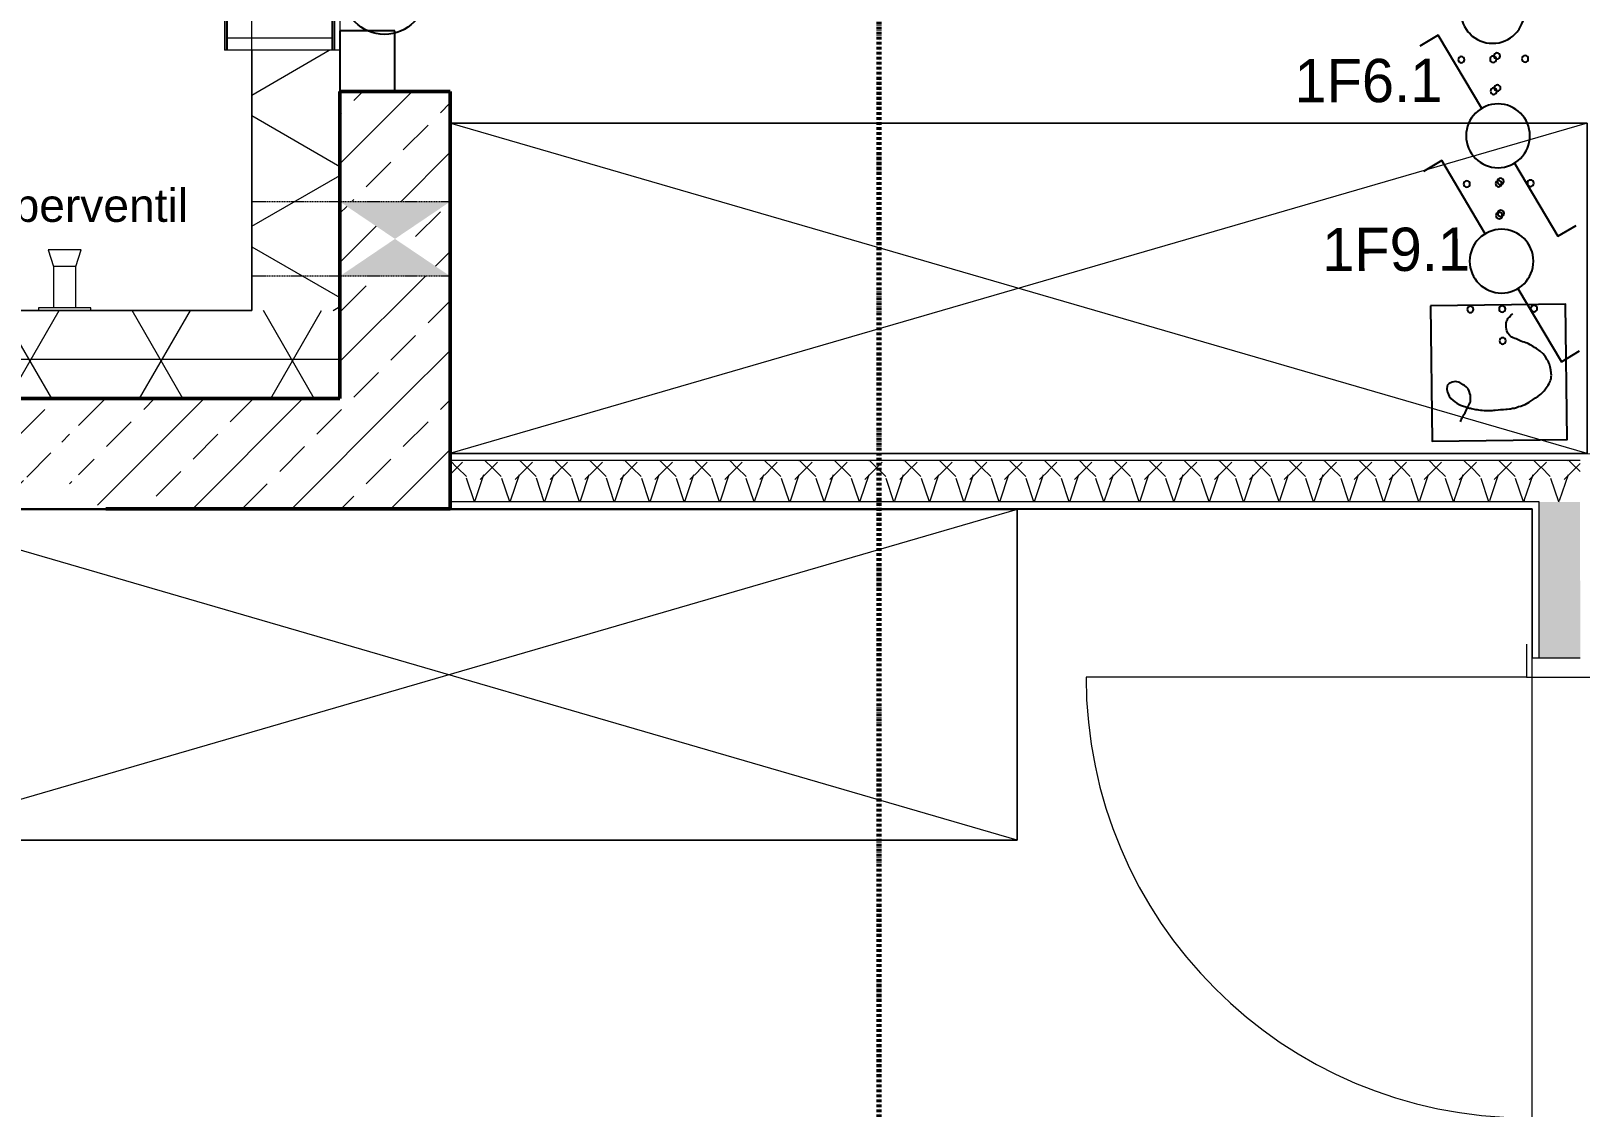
# Model space of a CAD drawing. Header units: metres. Extents: x -17679 to 22565, y -12299 to 33430.
# Drawn here: x -2786 to 27, y 6659 to 8612 of the extents above; entities that cross this region are included whole.
import ezdxf
from ezdxf.enums import TextEntityAlignment as Align

# ---------------------------------------------------------------- set-up
doc = ezdxf.new("R2010")
doc.units = ezdxf.units.M
doc.linetypes.add('Achse', pattern=[0.009, 0.005, -0.002, 0, -0.002])
doc.linetypes.add('Verdeckt', pattern=[0.003, 0.002, -0.001])
doc.layers.get('0').update_dxf_attribs({"color": 252})
for name, color, linetype, lineweight in [('A-DETL-GENF_', 92, 'Continuous', 13), ('A_Decken', 8, 'Continuous', 13), ('A_Durchbruch', 7, 'Verdeckt', 5), ('A_Fenster', 7, 'Continuous', 13), ('A_Moebel', 6, 'Continuous', 13), ('A_Raeume', 7, 'Continuous', 13), ('A_Raeume_', 7, 'Continuous', 5), ('A_Tueren', 31, 'Continuous', 13), ('A_Waende', 7, 'Continuous', 13), ('G-ANNO-SYMB_', 111, 'Continuous', 9), ('HT_E-Gesamt', 2, 'Continuous', 13), ('M-EQPM', 50, 'Continuous', 5), ('Text', 130, 'Continuous', 9)]:
    doc.layers.add(name, color=color, linetype=linetype, lineweight=lineweight)
doc.layers.add('E_Steckdose+Schalter', color=150, linetype='Continuous', true_color=0x0b6cf4)
doc.layers.add('ET_LEGENDE - Wohnung$0$800_KO_HI____L', color=130, linetype='Continuous')
doc.styles.add('Arial_7', font='arial.ttf', dxfattribs={"height": 0.06})
doc.styles.add('ET_LEGENDE - Wohnung$0$ROMANS', font='romans.shx', dxfattribs={"width": 0.6})
pattern_1 = [(45, (0, 0), (-0.08980256, 0.08980256), []), (45, (0.0898, 0), (-0.08980256, 0.08980256), [0.0635, -0.03175])]

# ---------------------------------------------------------------- blocks, each defined once
blk = doc.blocks.new('*U551')
for p, q in [((12.4, 64), (13, 69.3)), ((13, 69.3), (15, 73.7)), ((15, 73.7), (17.9, 76.4)), ((17.9, 76.4), (23.9, 77)), ((23.9, 77), (28, 76.4)), ((28, 76.4), (33.7, 73.7)), ((33.7, 73.7), (37.1, 71.5)), ((37.1, 71.5), (39.9, 68.3)), ((14, 57.9), (12.4, 64)), ((17.3, 52.9), (14, 57.9)), ((18.3, 51.1), (17.3, 52.9)), ((20.1, 48.6), (18.3, 51.1)), ((23.3, 45.8), (20.1, 48.6)), ((39.9, 68.3), (42.2, 65.4)), ((42.2, 65.4), (44.4, 62.6)), ((44.4, 62.6), (46.2, 59.1)), ((49.3, 46), (45.6, 44)), ((46.2, 59.1), (47.1, 57)), ((47.1, 57), (48.7, 52.9)), ((48.7, 52.9), (49.5, 50.8)), ((51.8, 47.2), (49.3, 46)), ((49.5, 50.8), (50.8, 46.7)), ((50.8, 46.7), (51.7, 43.9)), ((54.3, 48.4), (51.8, 47.2)), ((56.5, 49.5), (54.3, 48.4)), ((58.8, 50.6), (56.5, 49.5)), ((60.7, 51.9), (58.8, 50.6)), ((58.8, 50.6), (58.8, 50.6)), ((62.6, 53.1), (60.7, 51.9)), ((60.7, 51.9), (60.7, 51.9)), ((64.6, 54.2), (62.6, 53.1)), ((66.7, 55.3), (64.6, 54.2)), ((68.2, 56.1), (66.7, 55.3)), ((69.7, 56.9), (68.2, 56.1)), ((70.9, 57.1), (69.7, 56.9)), ((72.1, 57.3), (70.9, 57.1)), ((26.6, 44), (23.3, 45.8)), ((30.2, 43.1), (26.6, 44)), ((32.9, 42.5), (30.2, 43.1)), ((34.6, 42.1), (32.9, 42.5)), ((35.7, 42.1), (34.6, 42.1)), ((39.1, 42.1), (35.7, 42.1)), ((42.8, 42.5), (39.1, 42.1)), ((44.2, 43.2), (42.8, 42.5)), ((45.6, 44), (44.2, 43.2)), ((51.7, 43.9), (52.1, 42.5)), ((52.1, 42.5), (52.5, 40.8)), ((52.5, 40.8), (52.9, 39.1)), ((52.9, 39.1), (53.4, 37.1)), ((53.4, 37.1), (53.9, 35)), ((53.9, 35), (54.2, 32.8)), ((54.2, 32.8), (54.5, 30.6)), ((54.5, 30.6), (54.9, 27.9)), ((54.9, 27.9), (55.3, 25.1)), ((55.3, 25.1), (55.5, 22.3)), ((55.1, 1.4), (54.7, -2)), ((55.3, 5.9), (55.1, 1.4)), ((55.5, 7.9), (55.3, 5.9)), ((55.5, 22.3), (55.7, 19.5)), ((55.7, 9.9), (55.5, 7.9)), ((55.7, 19.5), (55.7, 17.2)), ((55.7, 17.2), (55.7, 15)), ((55.7, 15), (55.7, 12.5)), ((55.7, 12.5), (55.7, 9.9)), ((-86, -20.3), (-87.2, -21.6)), ((-84.8, -19), (-86, -20.3)), ((-83.4, -17.8), (-84.8, -19)), ((-82, -16.6), (-83.4, -17.8)), ((-80.8, -15.4), (-82, -16.6)), ((-79.8, -14.5), (-80.8, -15.4)), ((-78.3, -13.7), (-79.8, -14.5)), ((-76.8, -12.8), (-78.3, -13.7)), ((-75.1, -12.2), (-76.8, -12.8)), ((-73.4, -12), (-75.1, -12.2)), ((-71.8, -11.9), (-73.4, -12)), ((-69.9, -11.9), (-71.8, -11.9)), ((-67, -11.9), (-69.9, -11.9)), ((-64.3, -12.1), (-67, -11.9)), ((-61.8, -12.5), (-64.3, -12.1)), ((-58.5, -14.2), (-61.8, -12.5)), ((-55.2, -16.4), (-58.5, -14.2)), ((-53.8, -18.1), (-55.2, -16.4)), ((-52.4, -19.8), (-53.8, -18.1)), ((-51.4, -22.1), (-52.4, -19.8)), ((-50.4, -24.3), (-51.4, -22.1)), ((52.5, -22.5), (52.1, -24)), ((52.7, -21), (52.5, -22.5)), ((52.9, -19.6), (52.7, -21)), ((53.2, -18.1), (52.9, -19.6)), ((53.5, -16.6), (53.2, -18.1)), ((53.6, -15.3), (53.5, -16.6)), ((54.1, -11.9), (53.6, -15.3)), ((54.2, -9.5), (54.1, -11.9)), ((54.5, -6.5), (54.2, -9.5)), ((54.7, -2), (54.5, -4.2)), ((54.5, -4.2), (54.5, -6.5)), ((-49.5, -26.4), (-50.4, -24.3)), ((-48.5, -28.5), (-49.5, -26.4)), ((-46.3, -33.4), (-48.5, -28.5)), ((-45.4, -35.8), (-46.3, -33.4)), ((-44.5, -38.2), (-45.4, -35.8)), ((-43.7, -40.4), (-44.5, -38.2)), ((-42.9, -42.5), (-43.7, -40.4)), ((-41.9, -44.6), (-42.9, -42.5)), ((-40.8, -46.8), (-41.9, -44.6)), ((43.9, -44.4), (40.1, -50.4)), ((47.6, -38.5), (43.9, -44.4)), ((48.6, -35.4), (47.6, -38.5)), ((49.7, -31.8), (48.6, -35.4)), ((50.5, -28.7), (49.7, -31.8)), ((51.7, -25.5), (50.5, -28.7)), ((52.1, -24), (51.7, -25.5)), ((-38.2, -51.2), (-40.8, -46.8)), ((-36.5, -53.4), (-38.2, -51.2)), ((-35, -56.3), (-36.5, -53.4)), ((-30.9, -61.7), (-35, -56.3)), ((-27.1, -65.8), (-30.9, -61.7)), ((-22.6, -69.2), (-27.1, -65.8)), ((27.6, -67), (23.5, -70)), ((30, -64.5), (27.6, -67)), ((32.4, -61.9), (30, -64.5)), ((34.2, -59.6), (32.4, -61.9)), ((35.9, -57.3), (34.2, -59.6)), ((38, -53.8), (35.9, -57.3)), ((40.1, -50.4), (38, -53.8)), ((-18.2, -71.9), (-22.6, -69.2)), ((-16.4, -73), (-18.2, -71.9)), ((-13.9, -74.3), (-16.4, -73)), ((-11.9, -75), (-13.9, -74.3)), ((-9.9, -75.7), (-11.9, -75)), ((-7.5, -76.2), (-9.9, -75.7)), ((-5.2, -76.7), (-7.5, -76.2)), ((-2.9, -76.9), (-5.2, -76.7)), ((-0.6, -77.1), (-2.9, -76.9)), ((-0.6, -77.4), (-0.6, -77.1)), ((2.1, -77.4), (-0.6, -77.4)), ((4.7, -77.7), (2.1, -77.4)), ((7.3, -77.5), (4.7, -77.7)), ((10, -77.3), (7.3, -77.5)), ((12, -76.5), (10, -77.3)), ((14, -75.7), (12, -76.5)), ((16.7, -74.2), (14, -75.7)), ((19.3, -72.7), (16.7, -74.2)), ((21.4, -71.4), (19.3, -72.7)), ((23.5, -70), (21.4, -71.4))]:
    blk.add_line(p, q)
blk.add_lwpolyline([(-100, 100), (100, 100), (100, -100), (-100, -100)], close=True)
at = {"style": 'ET_LEGENDE - Wohnung$0$ROMANS', "width": 0.6, "flags": 1}
for tag, p in [('RAUMBUCHNUMMER', (-0.2, -465.7)), ('ANLAGE', (-0.2, -615.7))]:
    blk.add_attdef(tag, text='', height=100, dxfattribs=at).set_placement(p, align=Align.MIDDLE)
for tag, p in [('TEILANLAGE_NR', (-0.2, -765.7)), ('KOMPONENTE', (-0.2, -915.7)), ('KOMPONENTE_NR', (-0.2, -1065.7)), ('BEZEICHNUNG', (-0.2, -1215.7)), ('TYP', (-0.2, -1365.7)), ('HERSTELLER', (-0.2, -1515.7)), ('MODEL', (-0.2, -1665.7)), ('LEISTUNG_MAX', (-0.2, -1815.7)), ('SPEZIFISCH_1', (-0.2, -1965.7)), ('SPEZIFISCH_2', (-0.2, -2115.7)), ('SPEZIFISCH_3', (-0.2, -2265.7)), ('SPEZIFISCH_4', (-0.2, -2415.7)), ('SPEZIFISCH_5', (-0.2, -2565.7)), ('GEWERKE_CODE', (-0.2, -2715.7)), ('LV_POS', (-0.2, -2865.7)), ('ZAEHLER', (-0.2, -3015.7)), ('PLATZHALTER_1', (-0.2, -3165.7)), ('PLATZHALTER_2', (-0.2, -3315.7)), ('PLATZHALTER_3', (-0.2, -3465.7)), ('JOBLISTE_VDMA', (-0.2, -3615.7)), ('ET_SPEZIFISCH_1', (-0.2, -3765.7)), ('ET_SPEZIFISCH_2', (-0.2, -3915.7)), ('ET_SPEZIFISCH_3', (-0.2, -4065.7)), ('ET_SPEZIFISCH_4', (-0.2, -4215.7)), ('ET_SPEZIFISCH_5', (-0.2, -4365.7)), ('ET_SPEZIFISCH_6', (-0.2, -4515.7)), ('ET_SPEZIFISCH_7', (-0.2, -4665.7))]:
    blk.add_attdef(tag, text='', height=100, dxfattribs=at).set_placement(p, align=Align.MIDDLE_CENTER)
blk = doc.blocks.new('*U533')
for p, q in [((25, 43.3), (91.7, 158.8)), ((91.7, 158.8), (120.5, 142.1)), ((-25, -43.3), (-91.7, -158.8)), ((-91.7, -158.8), (-120.5, -142.1))]:
    blk.add_line(p, q)
blk.add_circle((0, 0), 50)
at = {"layer": 'ET_LEGENDE - Wohnung$0$800_KO_HI____L'}
for centre in [(0, 125), (0, 75), (-50, -75), (0, -75), (50, -75), (0, -125)]:
    blk.add_circle(centre, 5, dxfattribs=at)
at = {"style": 'ET_LEGENDE - Wohnung$0$ROMANS', "width": 0.6, "flags": 1}
for tag, p in [('RAUMBUCHNUMMER', (-0.2, -465.7)), ('ANLAGE', (-0.2, -615.7))]:
    blk.add_attdef(tag, text='', height=100, dxfattribs=at).set_placement(p, align=Align.MIDDLE)
for tag, p in [('TEILANLAGE_NR', (-0.2, -765.7)), ('KOMPONENTE', (-0.2, -915.7)), ('KOMPONENTE_NR', (-0.2, -1065.7)), ('BEZEICHNUNG', (-0.2, -1215.7)), ('TYP', (-0.2, -1365.7)), ('HERSTELLER', (-0.2, -1515.7)), ('MODEL', (-0.2, -1665.7)), ('LEISTUNG_MAX', (-0.2, -1815.7)), ('SPEZIFISCH_1', (-0.2, -1965.7)), ('SPEZIFISCH_2', (-0.2, -2115.7)), ('SPEZIFISCH_3', (-0.2, -2265.7)), ('SPEZIFISCH_4', (-0.2, -2415.7)), ('SPEZIFISCH_5', (-0.2, -2565.7)), ('GEWERKE_CODE', (-0.2, -2715.7)), ('LV_POS', (-0.2, -2865.7)), ('ZAEHLER', (-0.2, -3015.7)), ('PLATZHALTER_1', (-0.2, -3165.7)), ('PLATZHALTER_2', (-0.2, -3315.7)), ('PLATZHALTER_3', (-0.2, -3465.7)), ('JOBLISTE_VDMA', (-0.2, -3615.7)), ('ET_SPEZIFISCH_1', (-0.2, -3765.7)), ('ET_SPEZIFISCH_2', (-0.2, -3915.7)), ('ET_SPEZIFISCH_3', (-0.2, -4065.7)), ('ET_SPEZIFISCH_4', (-0.2, -4215.7)), ('ET_SPEZIFISCH_5', (-0.2, -4365.7)), ('ET_SPEZIFISCH_6', (-0.2, -4515.7)), ('ET_SPEZIFISCH_7', (-0.2, -4665.7))]:
    blk.add_attdef(tag, text='', height=100, dxfattribs=at).set_placement(p, align=Align.MIDDLE_CENTER)
blk = doc.blocks.new('*U534')
for p, q in [((25, 43.3), (91.7, 158.8)), ((91.7, 158.8), (120.5, 142.1))]:
    blk.add_line(p, q)
blk.add_circle((0, 0), 50)
at = {"layer": 'ET_LEGENDE - Wohnung$0$800_KO_HI____L'}
for centre in [(0, 125), (0, 75), (-50, -75), (0, -75), (50, -75), (0, -125)]:
    blk.add_circle(centre, 5, dxfattribs=at)
at = {"style": 'ET_LEGENDE - Wohnung$0$ROMANS', "width": 0.6, "flags": 1}
for tag, p in [('RAUMBUCHNUMMER', (-0.2, -465.7)), ('ANLAGE', (-0.2, -615.7))]:
    blk.add_attdef(tag, text='', height=100, dxfattribs=at).set_placement(p, align=Align.MIDDLE)
for tag, p in [('TEILANLAGE_NR', (-0.2, -765.7)), ('KOMPONENTE', (-0.2, -915.7)), ('KOMPONENTE_NR', (-0.2, -1065.7)), ('BEZEICHNUNG', (-0.2, -1215.7)), ('TYP', (-0.2, -1365.7)), ('HERSTELLER', (-0.2, -1515.7)), ('MODEL', (-0.2, -1665.7)), ('LEISTUNG_MAX', (-0.2, -1815.7)), ('SPEZIFISCH_1', (-0.2, -1965.7)), ('SPEZIFISCH_2', (-0.2, -2115.7)), ('SPEZIFISCH_3', (-0.2, -2265.7)), ('SPEZIFISCH_4', (-0.2, -2415.7)), ('SPEZIFISCH_5', (-0.2, -2565.7)), ('GEWERKE_CODE', (-0.2, -2715.7)), ('LV_POS', (-0.2, -2865.7)), ('ZAEHLER', (-0.2, -3015.7)), ('PLATZHALTER_1', (-0.2, -3165.7)), ('PLATZHALTER_2', (-0.2, -3315.7)), ('PLATZHALTER_3', (-0.2, -3465.7)), ('JOBLISTE_VDMA', (-0.2, -3615.7)), ('ET_SPEZIFISCH_1', (-0.2, -3765.7)), ('ET_SPEZIFISCH_2', (-0.2, -3915.7)), ('ET_SPEZIFISCH_3', (-0.2, -4065.7)), ('ET_SPEZIFISCH_4', (-0.2, -4215.7)), ('ET_SPEZIFISCH_5', (-0.2, -4365.7)), ('ET_SPEZIFISCH_6', (-0.2, -4515.7)), ('ET_SPEZIFISCH_7', (-0.2, -4665.7))]:
    blk.add_attdef(tag, text='', height=100, dxfattribs=at).set_placement(p, align=Align.MIDDLE_CENTER)
blk = doc.blocks.new('*U541')
blk.add_line((0, 65), (0, 240))
at = {"linetype": 'Continuous', "ltscale": 0.125}
blk.add_line((35.4, 187.9), (-35.4, 117.1), dxfattribs=at)
blk.add_circle((0, 0), 65)
at = {"style": 'ET_LEGENDE - Wohnung$0$ROMANS', "width": 0.6, "flags": 1}
for tag, p in [('RAUMBUCHNUMMER', (0, -400)), ('ANLAGE', (0, -550))]:
    blk.add_attdef(tag, text='', height=100, dxfattribs=at).set_placement(p, align=Align.MIDDLE)
for tag, p in [('TEILANLAGE_NR', (0, -700)), ('KOMPONENTE', (0, -850)), ('KOMPONENTE_NR', (0, -1000)), ('BEZEICHNUNG', (0, -1150)), ('TYP', (0, -1300)), ('HERSTELLER', (0, -1450)), ('MODEL', (0, -1600)), ('LEISTUNG_MAX', (0, -1750)), ('SPEZIFISCH_1', (0, -1900)), ('SPEZIFISCH_2', (0, -2050)), ('SPEZIFISCH_3', (0, -2200)), ('SPEZIFISCH_4', (0, -2350)), ('SPEZIFISCH_5', (0, -2500)), ('GEWERKE_CODE', (0, -2650)), ('LV_POS', (0, -2800)), ('ZAEHLER', (0, -2950)), ('PLATZHALTER_1', (0, -3100)), ('PLATZHALTER_2', (0, -3250)), ('PLATZHALTER_3', (0, -3400)), ('JOBLISTE_VDMA', (0, -3550)), ('ET_SPEZIFISCH_1', (0, -3700)), ('ET_SPEZIFISCH_2', (0, -3850)), ('ET_SPEZIFISCH_3', (0, -4000)), ('ET_SPEZIFISCH_4', (0, -4150)), ('ET_SPEZIFISCH_5', (0, -4300)), ('ET_SPEZIFISCH_6', (0, -4450)), ('ET_SPEZIFISCH_7', (0, -4600))]:
    blk.add_attdef(tag, text='', height=100, dxfattribs=at).set_placement(p, align=Align.MIDDLE_CENTER)
blk = doc.blocks.new('Moeb_Schrank - Schrank_2m_60cm-11533466-263_PP_03DG_BT2')
at = {"layer": 'A_Moebel', "color": 8}
for p, q in [((0, 0), (2.0651, -0.6)), ((0, -0.6), (2.0651, 0)), ((2.0651, 0), (0, 0)), ((0, 0), (0, -0.6)), ((0, -0.6), (0, 0)), ((0, 0), (2.0651, 0)), ((2.0651, -0.6), (2.0651, 0)), ((2.0651, 0), (2.0651, -0.3218)), ((2.0651, -0.3224), (2.0651, -0.3299)), ((2.0651, -0.4499), (2.0651, -0.4574)), ((2.0651, -0.4574), (2.0651, -0.6)), ((0, -0.6), (2.0651, -0.6)), ((2.0651, -0.6), (0, -0.6))]:
    blk.add_line(p, q, dxfattribs=at)
blk = doc.blocks.new('HLS_Rigol - 20x8cm-10102963-263_PP_03DG_BT2')
at = {"layer": 'M-EQPM'}
h = blk.add_hatch(dxfattribs=at)
h.set_pattern_fill('FP_100', color=256, style=0, pattern_type=2)
h.set_pattern_definition([(270, (0, 0.6096), (0.04, 0), [])])
h.paths.add_polyline_path([(6.9316, -0.0502), (6.9316, 0.095), (0, 0.095), (0, -0.095), (6.9316, -0.095), (6.9316, -0.0627)])
for p, q in [((0, 0.1), (6.9316, 0.1)), ((0, 0.1), (6.9316, 0.1)), ((0, 0.097), (6.9316, 0.097)), ((0, 0.095), (6.9316, 0.095)), ((6.9316, -0.0502), (6.9316, -0.095)), ((0, -0.095), (6.9316, -0.095)), ((0, -0.097), (6.9316, -0.097)), ((0, -0.1), (6.9316, -0.1)), ((0, -0.1), (6.9316, -0.1)), ((6.9316, -0.095), (6.9316, -0.097)), ((6.9316, -0.097), (6.9316, -0.1))]:
    blk.add_line(p, q, dxfattribs=at)
blk = doc.blocks.new('UZ_D1 - SL_0800x2000_Zimmertür_Stahlzarge_GK-7175678-263_PP_03DG_BT2')
at = {"layer": 'A_Tueren', "lineweight": 5}
for p, q in [((0.4, 0.06), (0.4, 0.86)), ((-0.46, 0.06), (-0.4, 0.06)), ((-0.4, 0.06), (-0.4, -0.06)), ((0.4, 0.06), (0.4, -0.06)), ((0.46, 0.06), (0.4, 0.06)), ((-0.4, -0.06), (-0.46, -0.06)), ((0.4, -0.06), (0.46, -0.06))]:
    blk.add_line(p, q, dxfattribs=at)
blk.add_arc((0.4, 0.06), 0.8, 90, 180, dxfattribs=at)
blk = doc.blocks.new('Moeb_Schrank - Schrank_2m_60cm-11532969-263_PP_03DG_BT2')
at = {"layer": 'A_Moebel', "color": 8}
for p, q in [((0, 0), (2.064, -0.6)), ((0, -0.6), (2.064, 0)), ((2.064, 0), (0, 0)), ((0, 0), (0, -0.6)), ((0, -0.6), (0, 0)), ((0, 0), (2.064, 0)), ((2.064, -0.6), (2.064, 0)), ((2.064, 0), (2.064, -0.6)), ((0, -0.6), (2.064, -0.6)), ((2.064, -0.6), (0, -0.6))]:
    blk.add_line(p, q, dxfattribs=at)
blk = doc.blocks.new('Pfosten rechteckig - 0110x0100_PfostenRiegel-11186028-263_PP_03DG_BT2')
at = {"layer": 'A_Fenster', "lineweight": 25}
for p, q in [((-0.11, 0.075), (0, 0.075)), ((-0.11, 0.025), (-0.11, 0.075)), ((0, 0.075), (0, -0.025)), ((-0.11, -0.025), (-0.11, 0.025)), ((0, -0.025), (-0.11, -0.025))]:
    blk.add_line(p, q, dxfattribs=at)
blk = doc.blocks.new('Kemperventil - Standard-10809153-263_PP_03DG_BT2')
at = {"layer": 'HT_E-Gesamt'}
for p, q in [((0.0775, -0.08), (0.0775, -0.085)), ((0.1725, -0.085), (0.1725, -0.08)), ((0.0775, -0.085), (0.125, -0.085)), ((0.105, -0.085), (0.105, -0.16)), ((0.125, -0.085), (0.1725, -0.085)), ((0.145, -0.16), (0.145, -0.085)), ((0.105, -0.16), (0.095, -0.19)), ((0.105, -0.16), (0.125, -0.16)), ((0.125, -0.16), (0.145, -0.16)), ((0.155, -0.19), (0.145, -0.16)), ((0.095, -0.19), (0.125, -0.19)), ((0.125, -0.19), (0.155, -0.19))]:
    blk.add_line(p, q, dxfattribs=at)
blk = doc.blocks.new('Allg_Nachströmöffnung1 - DN 135-V109-263_PP_03DG_BT2')
at = {"layer": 'A-DETL-GENF_', "linetype": 'Verdeckt', "lineweight": 5}
for points in [[(0.125, 0), (0.0575, 0.1), (0.0577, -0.0998), (0.0635, -0.0911)], [(0.1925, 0.1), (0.125, 0), (0.1925, -0.0998), (0.1925, 0.1)]]:
    blk.add_hatch(color=256, dxfattribs=at).paths.add_polyline_path(points)
at = {"layer": 'A_Durchbruch'}
for p, q in [((0.0575, 0.1), (0.0575, -0.26)), ((0.1925, 0.1), (0.1925, -0.26))]:
    blk.add_line(p, q, dxfattribs=at)
blk = doc.blocks.new('6546546')
at = {"layer": 'A-DETL-GENF_', "lineweight": 5, "true_color": 0x636466}
h = blk.add_hatch(dxfattribs=at)
h.set_pattern_fill('FP_140', color=251, style=0, pattern_type=2)
h.set_pattern_definition([(89.998, (-85.848, 81.011), (-0.5, 1.75e-05), []), (179.998, (-85.848, 81.011), (-1.75e-05, -0.5), [])])
h.paths.add_polyline_path([(-39.8586, 49.5703), (-37.5789, 50.548), (-37.5788, 55.4685), (-39.8586, 55.4685), (-39.8586, 49.9275)])
h.paths.add_polyline_path([(-39.8538, 50.4573), (-39.8538, 50.4573), (-39.8538, 50.4671)])
h.paths.add_polyline_path([(-39.8538, 50.4671), (-39.8538, 50.4671), (-39.8538, 50.4747)])
h.paths.add_polyline_path([(-39.8538, 50.4747), (-39.8538, 50.4747), (-39.8538, 50.4794)])
h.paths.add_polyline_path([(-39.781, 51.8483), (-39.7537, 52.6771), (-39.7638, 52.6771), (-39.7638, 52.6842), (-39.7891, 52.7278), (-39.7783, 52.7278), (-39.7783, 52.7316), (-39.7638, 52.7278), (-39.7475, 52.7282), (-39.7345, 52.7317), (-39.7216, 52.7392), (-39.7106, 52.7506), (-39.7037, 52.7627), (-39.6998, 52.7771), (-39.6999, 52.7921), (-39.7038, 52.8065), (-39.7113, 52.8194), (-39.7218, 52.8299), (-39.7348, 52.8373), (-39.75, 52.8411), (-39.7641, 52.8411), (-39.7785, 52.8372), (-39.7785, 52.8411), (-39.781, 52.8411), (-39.781, 52.8568), (-39.8137, 52.8521), (-39.8387, 52.6771), (-39.8387, 52.8771), (-39.781, 52.8771), (-39.781, 52.9825), (-39.7568, 52.9646), (-39.7646, 53.1626), (-39.7696, 53.1738), (-39.7651, 53.1738), (-39.7874, 53.7402), (-39.4119, 53.2066), (-39.1271, 53.557), (-38.9861, 53.2908), (-38.9861, 53.1738), (-39.1094, 53.1738), (-39.1094, 52.1363), (-39.75, 51.8616)])
h.paths.add_polyline_path([(-37.2796, 59.6652), (-37.2647, 59.6652), (-37.2503, 59.6691), (-37.2374, 59.6766), (-37.2268, 59.6872), (-37.2194, 59.7001), (-37.2156, 59.7146), (-37.2156, 59.7295), (-37.2195, 59.7439), (-37.227, 59.7568), (-37.2376, 59.7673), (-37.2505, 59.7747), (-37.265, 59.7786), (-37.2799, 59.7785), (-37.2943, 59.7746), (-37.3072, 59.7671), (-37.3177, 59.7566), (-37.3251, 59.7436), (-37.329, 59.7292), (-37.3286, 59.7133), (-37.325, 59.6999), (-37.3175, 59.687), (-37.307, 59.6765), (-37.294, 59.669), (-37.2894, 59.6678)])
h.paths.add_polyline_path([(-37.3082, 60.5211), (-37.3082, 62.1411), (-37.3112, 62.1411), (-37.3112, 60.5211)])
h.paths.add_polyline_path([(-37.3132, 60.5211), (-37.3132, 62.1411), (-37.3486, 62.1411), (-37.3486, 60.5211), (-37.3147, 60.5211)])
h.paths.add_polyline_path([(-52.1584, 64.3116), (-52.1584, 64.3117), (-52.4008, 64.3117), (-52.4008, 64.3167), (-52.4283, 64.3167), (-52.4283, 64.3917), (-52.4197, 64.4217), (-52.4768, 64.4217), (-52.4683, 64.3917), (-52.4683, 64.3167), (-52.4958, 64.3167), (-52.4958, 64.3117), (-52.5885, 64.3117), (-52.5885, 71.7188), (-54.1385, 71.7188), (-54.1385, 64.3118), (-52.3575, 64.3116)])
h.paths.add_polyline_path([(-37.2484, 66.4389), (-37.2391, 66.4443), (-37.2285, 66.4549), (-37.2211, 66.4679), (-37.2173, 66.4823), (-37.2173, 66.4972), (-37.2212, 66.5116), (-37.2287, 66.5245), (-37.2393, 66.535), (-37.2484, 66.5403), (-37.2484, 66.4396)])
h.paths.add_polyline_path([(-53.4604, 66.482), (-53.0651, 67.7037), (-53.0696, 67.7203), (-53.381, 66.8513), (-53.3809, 69.3357), (-52.7786, 69.3357), (-52.7684, 69.4729), (-52.7684, 68.6209), (-52.7787, 68.5891), (-52.7787, 68.2027), (-52.7684, 68.2027), (-52.9434, 68.1777), (-52.9684, 68.0027), (-52.7684, 68.0027), (-52.7684, 66.5935), (-52.7727, 66.6095), (-52.7787, 66.6903), (-53.381, 66.6903)])
h.paths.add_polyline_path([(-37.2797, 73.3336), (-37.2647, 73.3336), (-37.2503, 73.3375), (-37.2374, 73.345), (-37.2269, 73.3556), (-37.2195, 73.3685), (-37.2157, 73.383), (-37.2157, 73.3979), (-37.2196, 73.4123), (-37.2271, 73.4252), (-37.2377, 73.4357), (-37.2506, 73.4431), (-37.265, 73.447), (-37.2799, 73.4469), (-37.2943, 73.443), (-37.3072, 73.4355), (-37.3178, 73.425), (-37.3252, 73.412), (-37.329, 73.3976), (-37.329, 73.3827), (-37.3251, 73.3683), (-37.3176, 73.3554), (-37.307, 73.3449), (-37.2941, 73.3374)])
h.paths.add_polyline_path([(-37.3078, 74.1124), (-37.3078, 75.7324), (-37.3108, 75.7324), (-37.3108, 74.1124)])
h.paths.add_polyline_path([(-37.3128, 74.1124), (-37.3128, 75.7324), (-37.3482, 75.7324), (-37.3482, 74.1124), (-37.3147, 74.1124)])
h.paths.add_polyline_path([(-50.9382, 76.0566), (-50.9381, 76.0567), (-50.938, 82.8798), (-53.9881, 82.8798), (-53.9879, 76.0567), (-50.9581, 76.0566)])
h.paths.add_polyline_path([(-53.8681, 76.0567), (-53.8681, 76.0567), (-53.8681, 76.1229)])
h.paths.add_polyline_path([(-53.9968, 76.1926), (-53.996, 76.1945), (-53.9947, 76.2093), (-53.994, 76.2349), (-53.9943, 76.2783), (-53.9953, 76.2992), (-53.9968, 76.3069), (-54.1181, 76.3064), (-54.1181, 76.1926), (-54.0077, 76.1926)])
h.paths.add_polyline_path([(-40.5681, 76.6564), (-37.5781, 76.6564), (-37.5779, 83.0094), (-40.5679, 83.0095), (-40.5681, 76.6565)])
h.paths.add_polyline_path([(-51.0823, 77.1967), (-51.9251, 77.1967), (-51.9043, 77.2082), (-51.6211, 78.6527), (-51.5329, 78.4952), (-51.0493, 78.4952), (-51.0634, 77.9422), (-51.0048, 77.846), (-51.0382, 77.846), (-51.0375, 77.7691), (-50.9581, 77.7691), (-51.0374, 77.7578), (-51.0367, 77.6836), (-51.0699, 77.6836), (-51.0703, 77.6691), (-51.0481, 77.6691), (-51.0481, 77.5213), (-51.0582, 77.5213), (-51.0315, 77.1967), (-51.0703, 77.1967)])
h.paths.add_polyline_path([(-40.5631, 77.5891), (-40.5631, 77.5891), (-40.5631, 77.5989)])
h.paths.add_polyline_path([(-40.5631, 77.5989), (-40.5631, 77.5989), (-40.5631, 77.6065)])
h.paths.add_polyline_path([(-40.5631, 77.6065), (-40.5631, 77.6065), (-40.5631, 77.6112)])
h.paths.add_polyline_path([(-40.4899, 80.6466), (-40.5028, 80.6391), (-40.4954, 80.6466)])
h.paths.add_polyline_path([(-40.4915, 79.7938), (-40.4756, 80.443), (-40.5351, 80.443), (-40.4743, 80.4959), (-40.4739, 80.5137), (-40.4943, 80.5137), (-40.5026, 80.5336), (-40.5026, 80.5411), (-40.4897, 80.541), (-40.4733, 80.5372), (-40.4603, 80.5372), (-40.4459, 80.5411), (-40.433, 80.5486), (-40.4225, 80.5592), (-40.4151, 80.5721), (-40.4113, 80.5866), (-40.4113, 80.6015), (-40.4162, 80.6176), (-40.4227, 80.6288), (-40.4333, 80.6393), (-40.4462, 80.6467), (-40.4606, 80.6506), (-40.4755, 80.6505), (-40.4899, 80.6466), (-40.4899, 80.6506), (-40.498, 80.6506), (-40.4981, 80.6922), (-40.523, 80.6887), (-40.548, 80.5137), (-40.548, 80.7137), (-40.4981, 80.7137), (-40.4982, 80.7524), (-40.4784, 80.7678), (-40.4993, 81.3024), (-39.6246, 81.3024), (-39.7192, 79.7938), (-40.4718, 79.7938)])
at = {"layer": 'A_Waende', "lineweight": 5, "true_color": 0x636466}
h = blk.add_hatch(dxfattribs=at)
h.set_pattern_fill('FP_113', color=251, angle=202.64, style=0, pattern_type=2)
h.set_pattern_definition([(89.998, (-51.94823, 68.05529), (-0.20637, 7e-06), []), (149.998, (-51.94823, 68.05529), (-0.103191, -0.178718), []), (209.998, (-51.94823, 68.05529), (0.103184, -0.178734), [])])
h.paths.add_polyline_path([(-51.9488, 64.3117), (-51.9485, 64.3117), (-51.9485, 64.7842), (-52.1085, 64.7842), (-52.1085, 64.3117)])
h = blk.add_hatch(dxfattribs=at)
h.set_pattern_fill('FP_2', color=251, style=0, pattern_type=2)
h.set_pattern_definition(pattern_1)
h.paths.add_polyline_path([(-51.8485, 64.4417), (-51.9485, 64.5092), (-51.9483, 64.3744), (-51.9396, 64.3802)])
h.paths.add_polyline_path([(-51.7485, 64.3742), (-51.7485, 64.5092), (-51.8485, 64.4417), (-51.7485, 64.3742)])
h.paths.add_polyline_path([(-51.9483, 64.1518), (-51.7485, 64.1518), (-51.7485, 64.3742), (-51.9485, 64.3737), (-51.9483, 64.1518)])
h.paths.add_polyline_path([(-51.9483, 64.5092), (-51.7485, 64.5092), (-51.7487, 64.7092), (-51.9485, 64.7092), (-51.9483, 64.5092)])
h = blk.add_hatch(dxfattribs=at)
h.set_pattern_fill('FP_1', color=251, angle=-157.36, style=0, pattern_type=2)
h.set_pattern_definition([(359.998, (-53.0687, 64.15112), (7e-06, 0.20637), []), (59.998, (-53.0687, 64.15112), (-0.178727, 0.103196), []), (119.998, (-53.0687, 64.15112), (-0.178725, -0.10318), [])])
h.paths.add_polyline_path([(-53.1232, 64.1517), (-53.1232, 64.1518), (-51.9485, 64.1519), (-51.9488, 64.3117), (-53.7059, 64.3116), (-53.7059, 64.1518), (-53.1932, 64.1517)])
h = blk.add_hatch(dxfattribs=at)
h.set_pattern_fill('FP_2', color=251, style=0, pattern_type=2)
h.set_pattern_definition(pattern_1)
h.paths.add_polyline_path([(-52.4233, 64.1518), (-52.4732, 64.1516), (-52.4483, 64.0518), (-52.4233, 64.1517)])
h.paths.add_polyline_path([(-52.0611, 63.9518), (-51.7485, 63.9518), (-51.7485, 64.1518), (-52.4233, 64.1516), (-52.4233, 63.9718), (-52.3733, 63.9518), (-52.3575, 63.9518)])
h.paths.add_polyline_path([(-52.5883, 63.9518), (-52.5233, 63.9518), (-52.5233, 64.0118), (-52.4733, 63.9918), (-52.4733, 64.1518), (-53.1232, 64.1516), (-53.1232, 63.9518), (-52.5885, 63.9518)])
h.paths.add_polyline_path([(-52.4288, 63.974), (-52.4483, 64.0518), (-52.4642, 63.9881), (-52.4483, 63.9818)])
h = blk.add_hatch(dxfattribs=at)
h.set_pattern_fill('FP_112', color=251, angle=-112.36, style=0, pattern_type=2)
h.set_pattern_definition([(45, (-50.71627, 63.95217), (0.1270034, 0.254), [0.02245, -0.15715]), (45, (-50.66839, 64.063315), (0.1270034, 0.254), [0.02245, -0.15715]), (45, (-50.65257, 63.95192), (0.1270034, 0.254), [0.02245, -0.15715]), (45, (-50.60469, 64.063065), (0.1270034, 0.254), [0.02245, -0.15715]), (71.565, (-50.700336, 63.967246), (0.1270007, 0.5079977), [0.0502, -0.35141]), (71.565, (-50.68371, 64.015553), (0.1270007, 0.5079977), [0.0502, -0.35141]), (71.565, (-50.63626, 63.96792), (0.1270007, 0.5079977), [0.0502, -0.35141]), (71.565, (-50.62094, 64.015683), (0.1270007, 0.5079977), [0.0502, -0.35141]), (135, (-50.69977, 64.06325), (0.1270034, -0.254), [0.02245, -0.15715]), (135, (-50.65257, 63.95192), (0.1270034, -0.254), [0.02245, -0.15715]), (135, (-50.63608, 64.063), (0.1270034, -0.254), [0.02245, -0.15715]), (135, (-50.58888, 63.95167), (0.1270034, -0.254), [0.02245, -0.15715]), (108.435, (-50.68371, 64.015553), (0.1270007, -0.5079977), [0.0502, -0.35141]), (108.435, (-50.66857, 63.968236), (0.1270007, -0.5079977), [0.0502, -0.35141]), (108.435, (-50.62094, 64.015683), (0.1270007, -0.5079977), [0.0502, -0.35141]), (108.435, (-50.604877, 63.967987), (0.1270007, -0.5079977), [0.0502, -0.35141])])
h.paths.add_polyline_path([(-51.7485, 63.9643), (-49.696, 63.9643), (-49.696, 64.0393), (-51.7485, 64.0393), (-51.7485, 63.9696)])
h = blk.add_hatch(dxfattribs=at)
h.set_pattern_fill('FP_115', color=251, angle=-112.36, style=0, pattern_type=2)
h.set_pattern_definition([(314.998, (-49.78357, 62.17146), (0.2539954, -0.1270123), [0.02245, -0.15715]), (314.998, (-49.672425, 62.12358), (0.2539954, -0.1270123), [0.02245, -0.15715]), (314.998, (-49.78382, 62.10777), (0.2539954, -0.1270123), [0.02245, -0.15715]), (314.998, (-49.67229, 62.06081), (0.2539954, -0.1270123), [0.02245, -0.15715]), (341.563, (-49.76757, 62.15515), (0.5079932, -0.1270184), [0.0502, -0.35141]), (341.563, (-49.719807, 62.13983), (0.5079932, -0.1270184), [0.0502, -0.35141]), (341.563, (-49.76744, 62.09238), (0.5079932, -0.1270184), [0.0502, -0.35141]), (341.563, (-49.720057, 62.076134), (0.5079932, -0.1270184), [0.0502, -0.35141]), (44.998, (-49.67211, 62.15589), (-0.2540043, -0.1269946), [0.02245, -0.15715]), (44.998, (-49.78382, 62.10777), (-0.2540043, -0.1269946), [0.02245, -0.15715]), (44.998, (-49.67236, 62.0922), (-0.2540043, -0.1269946), [0.02245, -0.15715]), (44.998, (-49.783685, 62.045), (-0.2540043, -0.1269946), [0.02245, -0.15715]), (18.433, (-49.719807, 62.13983), (-0.5080021, -0.12698295), [0.0502, -0.35141]), (18.433, (-49.767504, 62.123765), (-0.5080021, -0.12698295), [0.0502, -0.35141]), (18.433, (-49.720057, 62.076134), (-0.5080021, -0.12698295), [0.0502, -0.35141]), (18.433, (-49.767754, 62.06007), (-0.5080021, -0.12698295), [0.0502, -0.35141])])
h.paths.add_polyline_path([(-49.6961, 60.3912), (-49.696, 62.8112), (-49.771, 62.8112), (-49.7711, 60.3912)])
h.paths.add_polyline_path([(-49.6961, 60.3787), (-49.6961, 60.3912), (-49.7711, 60.3912), (-49.7711, 60.3787)])
h.paths.add_polyline_path([(-49.696, 63.6812), (-49.696, 63.6829), (-49.6965, 63.9643), (-49.771, 63.9643), (-49.771, 63.6812)])
at = {"layer": 'A_Decken', "color": 251, "true_color": 0x636466}
for p, q in [((-51.7485, 64.7092), (-51.7485, 64.5017)), ((-51.7485, 64.3817), (-51.7485, 64.3742)), ((-51.7485, 64.3737), (-51.7485, 64.0518)), ((-51.7485, 64.0518), (-49.6835, 64.0518)), ((-49.7835, 63.9502), (-53.1186, 63.9503))]:
    blk.add_line(p, q, dxfattribs=at)
at = {"layer": 'A_Raeume', "color": 251, "linetype": 'Verdeckt', "true_color": 0x636466}
blk.add_line((-49.7335, 64.0518), (-49.6835, 64.0518), dxfattribs=at)
at = {"layer": 'A_Raeume_', "color": 251, "true_color": 0x636466, "flags": 128}
for points in [[(-48.9757, 71.9807), (-48.9757, 71.9787), (-51.7483, 71.9788), (-51.7483, 71.7189), (-51.9483, 71.7189), (-51.9483, 71.7173), (-51.9485, 64.7092), (-51.7485, 64.7092), (-51.7485, 64.0518), (-49.7335, 64.0518), (-49.7335, 64.0518), (-49.5804, 64.0517), (-48.361, 64.0515), (-48.361, 64.6267), (-47.1635, 64.6267), (-47.1634, 67.2267), (-47.1633, 71.9807), (-47.7257, 71.9807), (-47.7257, 71.9807), (-48.8227, 71.9807)], [(-54.1885, 64.3118), (-52.1085, 64.3117), (-52.1085, 64.7092), (-52.1083, 71.7189), (-54.1883, 71.7189)]]:
    blk.add_lwpolyline(points, close=True, dxfattribs=at)
blk.add_lwpolyline([(-51.8485, 63.9518), (-53.1186, 63.9518), (-53.1186, 63.6131), (-53.1232, 63.6131), (-53.1232, 63.4601), (-53.1233, 61.3833), (-53.1233, 61.2303), (-53.1187, 61.2303), (-53.1187, 60.3913), (-49.7836, 60.3912), (-49.7835, 62.621), (-49.7835, 63.914), (-49.7835, 63.9518), (-51.7469, 63.9518), (-51.8485, 63.9518)], dxfattribs=at)
at = {"layer": 'A_Waende', "color": 251, "lineweight": 5, "true_color": 0x636466}
for p, q in [((-52.1085, 64.7842), (-52.1085, 64.3117)), ((-51.9485, 64.7842), (-52.1085, 64.7842)), ((-51.9485, 64.1517), (-51.9485, 64.7842)), ((-52.1085, 64.3117), (-53.7059, 64.3118)), ((-53.1232, 64.1517), (-51.9485, 64.1517)), ((-49.771, 63.6812), (-49.696, 63.6812))]:
    blk.add_line(p, q, dxfattribs=at)
at = {"layer": 'A_Waende', "color": 251, "lineweight": 50, "true_color": 0x636466}
for p, q in [((-51.9485, 64.7092), (-51.9485, 64.1518)), ((-51.7485, 64.7092), (-51.9485, 64.7092)), ((-51.7485, 64.0518), (-51.7485, 64.7092)), ((-51.9485, 64.1518), (-53.1232, 64.1518)), ((-51.7485, 64.0518), (-51.7485, 63.9518)), ((-52.3733, 63.9518), (-51.7485, 63.9518))]:
    blk.add_line(p, q, dxfattribs=at)
at = {"layer": 'A_Waende', "color": 251, "true_color": 0x636466}
for p, q in [((-49.6835, 64.0518), (-51.7485, 64.0518)), ((-49.696, 64.0393), (-51.7485, 64.0393)), ((-49.771, 63.9643), (-51.7485, 63.9643)), ((-51.7485, 63.9518), (-49.7835, 63.9518)), ((-49.7835, 63.9518), (-49.7835, 63.6812)), ((-49.771, 63.6812), (-49.771, 63.9643)), ((-49.7835, 63.6812), (-49.771, 63.6812))]:
    blk.add_line(p, q, dxfattribs=at)
at = {"layer": 'G-ANNO-SYMB_', "color": 251, "linetype": 'Achse', "lineweight": 70, "true_color": 0x636466}
blk.add_line((-50.9697, 47.277), (-50.9686, 85.3042), dxfattribs=at)
at = {"layer": 'A_Durchbruch', "color": 251, "true_color": 0x636466, "rotation": 270.0000000000009}
blk.add_blockref('Allg_Nachströmöffnung1 - DN 135-V109-263_PP_03DG_BT2', (-51.8485, 64.5667), dxfattribs=at)
at = {"layer": 'A_Fenster', "color": 251, "lineweight": 5, "true_color": 0x636466, "extrusion": (0, 0, -1), "rotation": 270.0000000000002}
blk.add_blockref('Pfosten rechteckig - 0110x0100_PfostenRiegel-11186028-263_PP_03DG_BT2', (51.8735, 64.7092), dxfattribs=at)
at = {"layer": 'A_Moebel', "color": 251, "true_color": 0x636466, "rotation": 179.998275878371}
for name, p in [('Moeb_Schrank - Schrank_2m_60cm-11533466-263_PP_03DG_BT2', (-49.6835, 64.0518)), ('Moeb_Schrank - Schrank_2m_60cm-11532969-263_PP_03DG_BT2', (-50.7186, 63.3502))]:
    blk.add_blockref(name, p, dxfattribs=at)
at = {"layer": 'A_Tueren', "color": 251, "true_color": 0x636466, "rotation": 89.9982758784559}
blk.add_blockref('UZ_D1 - SL_0800x2000_Zimmertür_Stahlzarge_GK-7175678-263_PP_03DG_BT2', (-49.7335, 63.2462), dxfattribs=at)
at = {"layer": 'HT_E-Gesamt', "color": 251, "true_color": 0x636466, "rotation": 179.9982758785824}
blk.add_blockref('Kemperventil - Standard-10809153-263_PP_03DG_BT2', (-52.3233, 64.2317), dxfattribs=at)
at = {"layer": 'M-EQPM', "color": 251, "true_color": 0x636466, "rotation": 269.9999999999999}
blk.add_blockref('HLS_Rigol - 20x8cm-10102963-263_PP_03DG_BT2', (-52.0583, 71.7158), dxfattribs=at)
at = {"layer": 'Text', "color": 251, "true_color": 0x636466, "insert": (-52.7134, 64.5326), "char_height": 0.06, "width": 0.629325, "attachment_point": 1, "style": 'Arial_7'}
blk.add_mtext('Kemperventil', dxfattribs=at)

msp = doc.modelspace()

# ---------------------------------------------------------------- block references
at = {"xscale": 1000, "yscale": 1000, "zscale": 1000}
msp.add_blockref('6546546', (49723.1, -56206.7), dxfattribs=at)
at = {"layer": 'E_Steckdose+Schalter'}
for name, p, xscale, yscale, zscale, rotation in [('*U534', (-132.2, 8648), -1.158225034426243, 1.158225034426243, 1.158225034426243, 0.7600163426059315), ('*U541', (-2144.4, 8681.6), 1.15822503442624, 1.15822503442624, 1.15822503442624, 270.3824580079967), ('*U533', (-122.3, 8422.2), -1.158225034426243, 1.158225034426243, 1.158225034426243, 0.7600163426059315), ('*U533', (-115.9, 8194.6), -1.158225034426243, 1.158225034426243, 1.158225034426243, 0.7600163426059315), ('*U551', (-120.9, 7992.1), -1.227819918495399, 1.227819918495399, 1.227819918495399, 90.70683106284604)]:
    msp.add_blockref(name, p, dxfattribs=dict(at, xscale=xscale, yscale=yscale, zscale=zscale, rotation=rotation))

# ---------------------------------------------------------------- texts
at = {"color": 212}
for s, p in [('1F6.1', (-492, 8482.8)), ('1F9.1', (-441.6, 8176.4))]:
    msp.add_text(s, height=78.55, rotation=0.1777, dxfattribs=at).set_placement(p)

doc.saveas('drawing.dxf')
